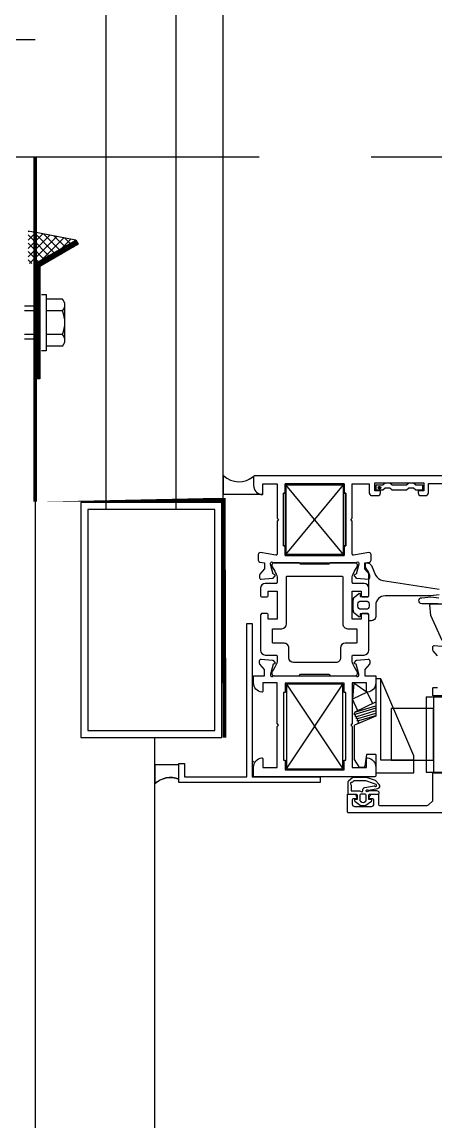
# Model space of a CAD drawing. Header units: inches. Extents: x 21 to 32698, y 13 to 3712.
# Drawn here: x 17881.43 to 17890.24, y 2561.56 to 2584.95 of the extents above; entities that cross this region are included whole.
import ezdxf

# ---------------------------------------------------------------- set-up
doc = ezdxf.new("R2010")
doc.units = ezdxf.units.IN
doc.header["$MEASUREMENT"] = 0
doc.set_wipeout_variables(frame=1)
for name, pattern in [('DOT', [6.349999999999998, 0, -6.349999999999998]), ('HIDDEN', [9.524999999999995, 6.349999999999998, -3.174999999999998]), ('IMPORT-HIDDEN2', [47.625, 31.75, -15.875])]:
    doc.linetypes.add(name, pattern=pattern)
for name, color, linetype, lineweight in [('Z_MİM_-KM-BEAM-RAY', 8, 'DOT', 25), ('Z_MİM_-KM-GLAZ', 8, 'Continuous', 25), ('Z_MİM_-KM-RAY-1', 8, 'IMPORT-HIDDEN2', 25), ('Z_MİM_-KM-WALL', 8, 'Continuous', 25), ('Z_MİM_-KM-WALL-IZO-TERMAL', 8, 'Continuous', 25), ('Z_MİM_-KM-WALL-PLASTER', 8, 'Continuous', 25), ('Z_MİM_1', 8, 'Continuous', 25), ('Z_MİM_Aksesuar', 8, 'Continuous', 25), ('Z_MİM_aksesuar_k', 8, 'Continuous', 25), ('Z_MİM_AUDIT_D_040619093244-1', 8, 'Continuous', 25), ('Z_MİM_CELIK', 8, 'Continuous', 25), ('Z_MİM_fitiller_k', 8, 'Continuous', 25), ('Z_MİM_hatch_k', 8, 'Continuous', 25), ('Z_MİM_MYM_MEMBRAN_', 8, 'HIDDEN', 25), ('Z_MİM_PROFIL', 8, 'Continuous', 25), ('Z_MİM_yazı_numara_k', 8, 'Continuous', 25)]:
    doc.layers.add(name, color=color, linetype=linetype, lineweight=lineweight)
doc.layers.add('Z_MİM_-KM-WALL-TERMAL-PATTERN', color=8, linetype='BATTING', lineweight=25, plot=False)
doc.linetypes.add('BATTING', pattern='A,0.00254,-2.54,[134,ltypeshp.shx,S=2.54,R=0,X=-2.54,Y=0],-5.08,[134,ltypeshp.shx,S=2.54,R=180,X=2.54,Y=0],-2.54', length=10.16254)

# ---------------------------------------------------------------- blocks, each defined once
blk = doc.blocks.new('-KM_Kiriş İzi-2K')
at = {"layer": 'Z_MİM_-KM-BEAM-RAY'}
blk.add_line((1979.999542236328, 1600.001156330108), (2679.998874664307, 1600.001156330108), dxfattribs=at)
blk = doc.blocks.new('*U278')
blk.add_wipeout([(-15.00000000051476, 16.500000005396572), (115.00000000017825, 16.5000000058767), (114.9999999998854, -39.9999032302421), (-15.00000000026921, -39.99990323072231)])
at = {"layer": 'Z_MİM_Aksesuar'}
h = blk.add_hatch(dxfattribs=at)
h.set_pattern_fill('ANSI37', color=256, angle=360, style=0)
h.set_pattern_definition([(314.9999999999999, (-191.5906689658641, -29.11996216687654), (-0.0883883476483185, -0.0883883476483184), []), (225, (-191.5906689658641, -29.11996216687654), (-0.0883883476483184, 0.0883883476483185), [])])
h.paths.add_polyline_path([(-14.13397459659063, -1.769800915333673), (-15.00000000038381, -2.269800915333673), (-15.15175034635467, -2.269800915333673), (-15.15175034635467, -1.578009015434855)])
at = {"layer": 'Z_MİM_PROFIL'}
h = blk.add_hatch(dxfattribs=at)
h.set_pattern_fill('ANSI37', color=256, scale=0.2, angle=180, style=0)
h.set_pattern_definition([(134.9999999999999, (-2541.230920537878, -9711.436882318068), (0.0176776695296637, 0.0176776695296637), []), (44.99999999999996, (-2541.230920537878, -9711.436882318068), (0.0176776695296637, -0.0176776695296637), [])])
h.paths.add_polyline_path([(-15.00000000038381, -2.269800915333673), (-14.13397459659063, -1.769800915333673), (-14.08397459658954, -1.856403455718448), (-14.90000000038344, -2.327535942264131), (-14.90000000038344, -4.719170045011179), (-15.00000000038381, -4.719170045011179)])
at = {"layer": 'Z_MİM_yazı_numara_k'}
h = blk.add_hatch(dxfattribs=at)
h.set_pattern_fill('LINE', color=256, scale=0.0375, angle=225, style=0)
h.set_pattern_definition([(225, (62.22890479439048, -3.975557205403667), (0.0033145630368119, -0.0033145630368119), [])])
edge = h.paths.add_edge_path()
edge.add_arc((-7.679747791080443, -7.033790389143161), 0.0271368228285661, 0, 360)
for p, q in [((-8.224950103374795, -11.18852267137002), (-8.25569726580943, -11.53447008356191)), ((-8.224950103374795, -11.18852267137002), (-7.938949145778677, -11.38557203637605)), ((-7.757689964917517, -11.10366355140898), (-7.757689964917517, -11.89439160551113)), ((-7.647689964907839, -11.10366355140898), (-7.757689964917517, -11.10366355140898)), ((-6.947689964907111, -12.7386635514183), (-7.647689964907839, -11.10366355140898)), ((-7.647689964907839, -12.83366355139036), (-7.647689964907839, -11.10366355140898)), ((-7.938949145778677, -11.38557203637605), (-8.25569726580943, -11.53447008356191)), ((-7.824084937950829, -11.62992058612575), (-7.938949145778677, -11.38557203637605)), ((-8.140833058005226, -11.77881863328797), (-8.25569726580943, -11.53447008356191)), ((-7.760735313950134, -11.60014097669294), (-8.20418268200592, -11.80859824272078)), ((-8.20418268200592, -11.80859824272078), (-7.757689964917517, -11.67465642089585)), ((-7.757689964917517, -11.60661929258707), (-7.760735313950134, -11.60014097669294)), ((-8.20418268200592, -11.80859824272078), (-8.227537635673796, -11.84958196342698)), ((-8.227537635673796, -11.84958196342698), (-8.182911532401704, -11.85384797418622)), ((-7.757689964917517, -11.89439160551113), (-8.212689964897438, -12.08919282876626)), ((-8.182911532401704, -11.85384797418622), (-8.206266486091408, -11.89483169486878)), ((-8.206266486091408, -11.89483169486878), (-8.161640382819314, -11.89909770560618)), ((-8.161640382819314, -11.89909770560618), (-8.18499533648719, -11.94008142628876)), ((-7.757689964917517, -11.72628721168506), (-8.182911532401704, -11.85384797418622)), ((-8.161640382819314, -11.89909770560618), (-7.757689964917517, -11.77791800247244)), ((-8.140369233215097, -11.94434743702617), (-7.758676277153425, -11.829844673696)), ((-8.119098083634526, -11.98959716849161), (-7.758634934371002, -11.88146306220072)), ((-8.212689964897438, -12.81491092696954), (-8.212689964897438, -12.08919282876626)), ((-8.18499533648719, -11.94008142628876), (-8.140369233215097, -11.94434743702617)), ((-8.140369233215097, -11.94434743702617), (-8.163724186882973, -11.98533115773237)), ((-8.163724186882973, -11.98533115773237), (-8.119098083634526, -11.98959716849161)), ((-8.119098083634526, -11.98959716849161), (-8.142453037300584, -12.03058088917417)), ((-8.142453037300584, -12.03058088917417), (-8.097826934030309, -12.03484689991158)), ((-8.097826934030309, -12.03484689991158), (-8.106105188495349, -12.0435602027653)), ((-8.0574900041629, -12.02274636239484), (-8.097826934030309, -12.03484689991158)), ((-8.109771178762458, -12.97302951204686), (-8.212689964897438, -12.81491092696954)), ((-7.957689964916426, -12.71366355141866), (-7.989287088024866, -12.96254030365593)), ((-7.757689964917517, -12.71366355141866), (-7.957689964916426, -12.71366355141866)), ((-7.757689964917517, -12.71366355141866), (-7.757689964917517, -13.10366355140898)), ((-6.947689964907111, -12.83366355139036), (-7.647689964907839, -12.83366355139036)), ((-6.947689964907111, -13.10366355140898), (-6.947689964907111, -12.7386635514183)), ((-8.014088009396797, -12.98439160552583), (-8.088818672793423, -12.98439160552583)), ((-6.947689964907111, -13.10366355140898), (-6.947689964907111, -12.99366355139931)), ((-7.757689964917517, -13.10366355140898), (-6.947689964907111, -13.10366355140898))]:
    blk.add_line(p, q)
for points in [[(-15.00000000033651, 1.1896351e-09), (-15.00000000033651, -34.99990322725351)], [(-10.16435756858482, -7.1792987310764), (-10.99720169189822, -7.1792987310764)], [(-11.9462047302095, -12.92948449130379), (-12.45516619398768, -12.92948449130379)], [(-11.9462047302095, -13.2353553364719), (-11.9462047302095, -12.92948449130379)]]:
    blk.add_lwpolyline(points)
for points in [[(-10.35183303772282, -6.790249475741786, 0.19891236459489), (-10.35769090194299, -6.804391611178273), (-10.35769090194299, -6.985506173010421, 0.3428042213338741), (-10.20713222511585, -7.1792987310764), (-10.99720169189822, -7.1792987310764), (-10.99720169189822, -6.777492341187083, 0.3843507996331954)], [(-8.18768996489598, -11.03439161123059, 0.4142135623732619), (-8.147689964895108, -10.99439161121516), (-8.147689964895108, -10.96563516775858, 0.1316524975871452), (-8.151709202775235, -10.95063516776825), (-8.207275446055062, -10.85439161122484), (-8.241613013347887, -10.79491720006079, -0.1316524975870652), (-8.257689964892052, -10.73491720005221), (-8.257689964892052, -10.61439161123415, -0.4142135623730118), (-8.237689964897072, -10.59439161121553), (-8.007689964892052, -10.59439161121553, 0.4142135623731618), (-7.907689964891687, -10.49439161121516), (-7.907689964891687, -9.749943962713571, 0.2360679774994211), (-7.927689964886667, -9.714391611234516), (-8.047689964894744, -9.714391611234516, 0.4142135623733449), (-8.067689964889723, -9.734391611229498), (-8.067689964889723, -9.83439161122986), (-8.257689964892052, -9.83439161122986), (-8.257689964892052, -9.534391611230587), (-8.257689964892052, -9.234391611229498), (-8.067689964889723, -9.234391611229498), (-8.067689964889723, -9.33439161122986, 0.4142135623735113), (-8.047689964894744, -9.35439161122484), (-7.927689964886667, -9.35439161122484, 0.4142135623730951), (-7.907689964891687, -9.33439161122986), (-7.907689964891687, -9.174391611220912, 0.4142135623731449), (-8.007689964892052, -9.074391611220546), (-8.237689964897072, -9.074391611220546, -0.414213562373095), (-8.257689964892052, -9.054391611225569), (-8.257689964892052, -8.933866022385686, -0.1316524975878021), (-8.241613013347887, -8.87386602239893), (-8.207275446055062, -8.81439161123488), (-8.151709202775235, -8.718148054691467, 0.1316524975877924), (-8.147689964895108, -8.703148054701145), (-8.147689964895108, -8.674391611220912, 0.4142135623733866), (-8.18768996489598, -8.634391611229132), (-8.727689964887759, -8.634391611229132), (-8.757689964892052, -8.664391611235247), (-9.357689964892415, -8.664391611235247), (-9.387689964896708, -8.634391611229132), (-9.927689964886667, -8.634391611229132, 0.4142135623731049), (-9.96768996488936, -8.674391611220912), (-9.96768996488936, -8.703148054701145, 0.1316524975874051), (-9.96367072700923, -8.718148054691467), (-9.908104483740315, -8.81439161123488), (-9.87376691643658, -8.87386602239893, -0.1316524975872562), (-9.857689964892415, -8.933866022385686), (-9.857689964892415, -9.054391611225569, -0.4142135623728453), (-9.877689964887397, -9.074391611220546), (-10.10768996489241, -9.074391611220546, 0.4142135623731784), (-10.20768996489278, -9.174391611220912), (-10.20768996489278, -9.33439161122986, 0.4142135623730951), (-10.18768996489598, -9.35439161122484), (-10.06768996488972, -9.35439161122484, 0.4142135623731783), (-10.04768996489474, -9.33439161122986), (-10.04768996489474, -9.234391611229498), (-9.857689964892415, -9.234391611229498), (-9.857689964892415, -9.534391611230587), (-9.857689964892415, -9.83439161122986), (-10.04768996489474, -9.83439161122986), (-10.04768996489474, -9.734391611229498, 0.4142135623733447), (-10.06768996488972, -9.714391611234516), (-10.18768996489598, -9.714391611234516, 0.2360679774991102), (-10.20768996489278, -9.749943962713571), (-10.20768996489278, -10.49439161121516, 0.4142135623730951), (-10.10768996489241, -10.59439161121553), (-9.877689964887397, -10.59439161121553, -0.4142135623730951), (-9.857689964892415, -10.61439161123415), (-9.857689964892415, -10.73491720005221, -0.1316524975876276), (-9.87376691643658, -10.79491720006079), (-9.908104483740315, -10.85439161122484), (-9.96367072700923, -10.95063516776825, 0.1316524975877682), (-9.96768996488936, -10.96563516775858), (-9.96768996488936, -10.99439161121516, 0.4142135623731831), (-9.927689964886667, -11.03439161123059), (-9.387689964896708, -11.03439161123059), (-9.357689964892415, -11.00439161122447), (-8.757689964892052, -11.00439161122447), (-8.727689964887759, -11.03439161123059)], [(-8.407689964891688, -10.34439161121553, 0.4142135623731618), (-8.507689964892052, -10.44439161121589), (-8.507689964892052, -10.65439161122593, -0.4142135623730951), (-8.607689964892415, -10.75439161122448), (-9.507689964892052, -10.75439161122448, -0.4142135623730951), (-9.607689964892415, -10.65439161122593), (-9.607689964892415, -10.44439161121589, 0.4142135623731618), (-9.70768996489278, -10.34439161121553), (-9.93768996489598, -10.34439161121553, -0.4142135623734279), (-9.95768996489278, -10.32439161122055), (-9.95768996489278, -10.05439161122557, -0.4142135623732616), (-9.93768996489598, -10.03439161123059), (-9.757689964892052, -10.03439161123059, 0.4142135623731284), (-9.657689964891688, -9.934391611230224), (-9.657689964891688, -8.934391611230224, -0.4142135623731784), (-9.637689964896708, -8.914391611235247), (-8.477689964887759, -8.914391611235247, -0.4142135623734279), (-8.457689964892781, -8.934391611230224), (-8.457689964892781, -9.934391611230224, 0.4142135623731284), (-8.357689964892415, -10.03439161123059), (-8.177689964886667, -10.03439161123059, -0.4142135623734279), (-8.157689964891688, -10.05439161122557), (-8.157689964891688, -10.32439161122055, -0.4142135623734279), (-8.177689964886667, -10.34439161121553)]]:
    blk.add_lwpolyline(points, format="xyb", close=True)
for points in [[(-8.427688090763695, -7.154391611178637), (-8.397688090759402, -7.154391611178637), (-8.397688090759402, -8.274391611197629), (-8.427688090763695, -8.274391611197629), (-8.427688090763695, -8.474391611196538), (-9.057689964869496, -8.474391611196538), (-9.687691838997123, -8.474391611196538), (-9.687691838997123, -8.274391611197629), (-9.717691839001416, -8.274391611197629), (-9.717691839001416, -7.154391611178637), (-9.687691838997123, -7.154391611178637), (-9.687691838997123, -6.95439161117791), (-9.057689964869496, -6.95439161117791), (-8.427688090763695, -6.95439161117791)], [(-7.407689964891687, -6.979391611179366), (-7.457689964892778, -6.939391611187588), (-7.557689964891324, -6.939391611187588), (-7.607689964892414, -6.979391611179366), (-7.757689964892051, -6.979391611179366), (-7.757689964892051, -7.07939161117791), (-7.607689964892414, -7.07939161117791), (-7.557689964891324, -7.039391611187951), (-7.457689964892778, -7.039391611187951), (-7.407689964891687, -7.07939161117791), (-7.107689964892414, -7.07939161117791), (-7.057689964891324, -7.039391611187951), (-6.957689964892778, -7.039391611187951), (-6.907689964891687, -7.07939161117791), (-6.757689964892051, -7.07939161117791), (-6.757689964892051, -6.979391611179366), (-6.907689964891687, -6.979391611179366), (-6.957689964892778, -6.939391611187588), (-7.057689964891324, -6.939391611187588), (-7.107689964892414, -6.979391611179366)]]:
    blk.add_lwpolyline(points, close=True)
blk.add_lwpolyline([(-11.9462047302095, -12.92948449130379), (-12.45516619398768, -12.92948449130379), (-12.45516619398768, -13.33129088119311, -0.2915344298112559), (-11.9462047302095, -13.23535533640277, -0.2915344298112559)], format="xyb")
for centre, radius, start, end in [((-10.667445322817, -6.42610449846505), 0.4818845079159533, 226.3609686801464, 310.9161776993415), ((-8.088818672793423, -12.95939160552437), 0.025, 213.0599501229422, 270), ((-8.014088009396797, -12.95939160552437), 0.025, 270, 352.7644994468634), ((-12.12540982499922, -13.68267872368231), 0.4818845076887063, 68.16815011667117, 133.6390313244616)]:
    blk.add_arc(centre, radius, start, end)
at = {"layer": 'Z_MİM_-KM-RAY-1', "ltscale": 0.15}
blk.add_lwpolyline([(-15.00000000038381, 5.660711e-09), (115.0000000000127, 5.6606968e-09)], dxfattribs=at)
at = {"layer": 'Z_MİM_-KM-WALL'}
blk.add_line((-15.00000000015097, 1.1896351e-09), (-15.00000000033651, -34.99990322725351), dxfattribs=at)
at = {"layer": 'Z_MİM_-KM-WALL-IZO-TERMAL', "ltscale": 1.5}
blk.add_lwpolyline([(-11.99999994526115, -7.499999986732958), (-11.99999994526113, 13.0000000010412), (-15.00000000051476, 13.00000000115343)], dxfattribs=at)
at = {"layer": 'Z_MİM_-KM-WALL-PLASTER', "ltscale": 1.5}
for points in [[(-10.99999994498285, -7.499999986731822), (-10.99999994498283, 15.00000000097685), (-15.00000000051476, 15.00000000113393)], [(-15.00000000005821, -37.49990322911616), (-12.45796444738516, -37.49990322911616), (-12.45796444737243, -12.35000709539416)]]:
    blk.add_lwpolyline(points, dxfattribs=at)
at = {"layer": 'Z_MİM_-KM-WALL-TERMAL-PATTERN', "ltscale": 0.13}
blk.add_line((-13.49999994525569, 9.499999995871821), (-13.49999994525569, -7.499999974067562), dxfattribs=at)
at = {"layer": 'Z_MİM_1'}
blk.add_line((-10.35183210041577, -12.87302682413427), (-10.38462866092231, -12.85110007370529), dxfattribs=at)
at = {"layer": 'Z_MİM_Aksesuar'}
blk.add_line((-14.13397459659063, -1.769800915333673), (-15.15175034635467, -1.578009015434855), dxfattribs=at)
at = {"layer": 'Z_MİM_aksesuar_k'}
for p, q in [((-8.447688090758675, -8.454391611177911), (-9.667691839002147, -6.974391611196536)), ((-9.667691839002147, -8.454391611177911), (-8.447688090758675, -6.974391611196536)), ((-9.667691839002147, -8.454391611177911), (-8.447688090758675, -6.974391611196536)), ((-8.447688090758675, -8.454391611177911), (-9.667691839002147, -6.974391611196536)), ((-9.65769183901648, -11.21439161118722), (-8.457688090767986, -13.01439161118831)), ((-9.65769183901648, -13.01439161118831), (-8.457688090767986, -11.21439161118722))]:
    blk.add_line(p, q, dxfattribs=at)
for points in [[(-9.667691839002147, -8.454391611177911), (-8.447688090758675, -8.454391611177911), (-8.447688090758675, -6.974391611196536), (-9.667691839002147, -6.974391611196536)], [(-8.447688090758675, -8.454391611177911), (-9.667691839002147, -8.454391611177911), (-9.667691839002147, -6.974391611196536), (-8.447688090758675, -6.974391611196536)], [(-9.65769183901648, -11.21439161118722), (-9.65769183901648, -13.01439161118831), (-8.457688090767986, -13.01439161118831), (-8.457688090767986, -11.21439161118722)]]:
    blk.add_lwpolyline(points, close=True, dxfattribs=at)
at = {"layer": 'Z_MİM_AUDIT_D_040619093244-1'}
for p, q in [((-14.41878276931857, -3.025045956039305), (-14.76878276931711, -3.025045956039305)), ((-14.41878276931857, -3.275045956039305), (-14.76878276931711, -3.275045956039305)), ((-14.36878276931748, -3.900045956039305), (-14.36878276931748, -3.150045956039305)), ((-14.41878276931857, -3.775045956039305), (-14.76878276931711, -3.775045956039305)), ((-14.41878276931857, -4.025045956039305), (-14.76878276931711, -4.025045956039305))]:
    blk.add_line(p, q, dxfattribs=at)
blk.add_lwpolyline([(-15.00000000038381, -2.269800915333673), (-14.13397459659063, -1.769800915333673), (-14.08397459658954, -1.856403455718448), (-14.90000000038344, -2.327535942264131), (-14.90000000038344, -4.719170045011179), (-15.00000000038381, -4.719170045011179)], close=True, dxfattribs=at)
for points in [[(-14.86878276931747, -2.925045956040759), (-14.76878276931711, -2.925045956040759), (-14.76878276931711, -4.125045956039667), (-14.86878276931747, -4.125045956039667)], [(-15.0812799387495, -3.175045956040759), (-15.23127993874914, -3.175045956040759)], [(-15.0812799387495, -3.275045956039305), (-15.23127993874914, -3.275045956039305)], [(-15.04378276931857, -3.175045956040759), (-15.1937827693182, -3.175045956040759)], [(-15.04378276931857, -3.275045956039305), (-15.1937827693182, -3.275045956039305)], [(-15.01478798309108, -3.175045956040759), (-15.16478798309072, -3.175045956040759)], [(-15.01478798309108, -3.275045956039305), (-15.16478798309072, -3.275045956039305)], [(-15.0812799387495, -3.775045956039305), (-15.23127993874914, -3.775045956039305)], [(-15.0812799387495, -3.875045956039667), (-15.23127993874914, -3.875045956039667)], [(-15.04378276931857, -3.775045956039305), (-15.1937827693182, -3.775045956039305)], [(-15.04378276931857, -3.875045956039667), (-15.1937827693182, -3.875045956039667)], [(-15.01478798309108, -3.775045956039305), (-15.16478798309072, -3.775045956039305)], [(-15.01478798309108, -3.875045956039667), (-15.16478798309072, -3.875045956039667)]]:
    blk.add_lwpolyline(points, dxfattribs=at)
for centre, radius, start, end in [((-14.55003276931711, -3.150045956039305), 0.1812499999999943, 316.3971810407689, 43.60281895923104), ((-15.01878276931711, -3.525045956039305), 0.65, 337.3801350318525, 22.61986496814739), ((-14.55003276931711, -3.900045956039305), 0.1812499999999943, 316.3971810407689, 43.60281895923104)]:
    blk.add_arc(centre, radius, start, end, dxfattribs=at)
at = {"layer": 'Z_MİM_CELIK', "linetype": 'Continuous'}
blk.add_lwpolyline([(-14.03225071257839, -7.35000709539416), (-14.03225071257839, -12.35000709539416), (-11.03225071257839, -12.35000709539416), (-11.03225071257839, -7.35000709539416), (-14.03225071257839, -7.35000709539416)], dxfattribs=at)
blk.add_lwpolyline([(-13.88225071257875, -7.500007095395615), (-13.88225071257875, -12.20000709539452), (-11.18225071257802, -12.20000709539452), (-11.18225071257802, -7.500007095395615)], close=True, dxfattribs=at)
at = {"layer": 'Z_MİM_fitiller_k'}
for p, q in [((-6.687689964872332, -11.48439160554765), (-6.527689964887031, -11.48439160554765)), ((-6.687689964872332, -11.48439160554765), (-6.687689964872332, -13.08439160554802)), ((-6.527689964887031, -11.48439160554765), (-6.527689964887031, -13.08439160554802)), ((-6.527689964887031, -11.48439160554765), (-6.307689964867678, -11.48439160554765)), ((-6.687689964872332, -13.08439160552437), (-6.527689964863383, -13.08439160552437)), ((-6.687689964872332, -13.08439160554802), (-6.527689964887031, -13.08439160554802)), ((-6.687689964872332, -13.08439160554802), (-6.527689964887031, -13.08439160554802)), ((-6.527689964863383, -13.08439160552437), (-6.307689964867678, -13.08439160552437)), ((-6.527689964887031, -13.08439160554802), (-6.307689964867678, -13.08439160554802)), ((-6.527689964887031, -13.08439160554802), (-6.307689964867678, -13.08439160554802)), ((-7.757689964917517, -13.10366355140898), (-6.977689964911404, -13.10366355140898))]:
    blk.add_line(p, q, dxfattribs=at)
for points in [[(-6.407796349916679, -9.315632458587046), (-6.589461623461829, -9.334489531580386, -0.0261859215692513), (-6.610367316128757, -9.335585152495682), (-7.557689964891324, -9.335585152495682, 0.4142135623730862), (-7.757689964892051, -9.53558515249459), (-7.757689964892051, -9.76539358477747, -0.4142135623732617), (-7.857689964892414, -9.865393584777834), (-7.887689964896707, -9.865393584777834, -0.4142135623746352), (-7.907689964891687, -9.845393584782855), (-7.907689964891687, -9.735393584796824, 0.4142135623670599), (-7.927689964886667, -9.715393584778196), (-8.087689964897438, -9.715393584778196), (-8.087689964897438, -9.766449057960912, -0.6128139289245375), (-8.11944628821584, -9.782628948611077), (-8.202636222569707, -9.711575283527036, -0.2194018719653053), (-8.237689964897072, -9.635535927813166), (-8.237689964897072, -9.433247294553423, -0.2194018750870244), (-8.202636221660214, -9.357207938095584), (-8.119446302373033, -9.286154287561644, -0.6128139207257216), (-8.087689979402057, -9.30233417851558), (-8.087689979402057, -9.353389554793454), (-7.927689964886667, -9.353389554793454, 0.4142135623731368), (-7.907689964891687, -9.333389554774827), (-7.907689964891687, -8.857789021541961, 0.1754523787611913), (-7.930867836930701, -8.793770581574776), (-7.973053453424652, -8.743147841791126, -0.1754523787614075), (-7.977689027813539, -8.730344153798782), (-7.977689027813539, -8.655585152489934, -0.4142135623730951), (-7.957689027818559, -8.635585152494954), (-7.942859313012378, -8.635585152494954, -0.2933329153560253), (-7.851941080767574, -8.693945327235255), (-7.760859867095858, -8.892816069021123, 0.2523722057577118), (-7.609400542572983, -9.007216031428452), (-6.406840694304263, -9.192011662384159, -0.9384669523134814)], [(-6.431600484907902, -9.50439161096982), (-6.779398497152214, -9.50439161096982, -0.9999999999999998), (-6.779398497152214, -9.376643943271104), (-6.589461623461829, -9.356680773429602), (-6.414322642171098, -9.375088622115056, 1.054490106067112)]]:
    blk.add_lwpolyline(points, format="xyb", dxfattribs=at)
for points in [[(-8.139689978379465, -9.512389637155122), (-8.139689978379465, -9.512389471099581, -0.4142128141114177), (-8.074689978366221, -9.447389637163711), (-7.962689963918818, -9.447389637163711, -0.4142137214664749), (-7.897689963927405, -9.512389672452613), (-7.897690076897561, -9.556393834038305, -0.4142128104179171), (-7.962690076888974, -9.621393667159268), (-8.07469009133456, -9.621393667159268, -0.4142137214709829), (-8.139690091349621, -9.556393631870362)], [(-8.153980152383156, -13.5743916111969), (-8.153980152383156, -13.66465861065988), (-8.193994241002656, -13.66465861065988, 0.715975694295998), (-8.2061952162112, -13.70050588818047), (-8.089645207048306, -13.79023888874506, 0.1655176740834616), (-8.077444231887055, -13.79439161116896), (-7.980516074998377, -13.79439161116896, 0.1655176740834594), (-7.968315099858955, -13.79023888874506), (-7.851765090674233, -13.70050588818047, 0.7159756942959975), (-7.863966065882777, -13.66465861065988), (-7.903980152383155, -13.66465861065988), (-7.903980152383155, -13.5743916111969, -0.414213562373761), (-7.883980152388176, -13.55439161117827), (-7.703980152382427, -13.55439161117827, 0.4142135623730951), (-7.683980152387447, -13.53439161118329, 0.4142135623726955), (-7.733980152388538, -13.48439161118402), (-7.895266481773432, -13.48439161118402, 0.1962615682792799), (-7.930259192389712, -13.49867732547862, -1.871961859898709), (-7.936396579727442, -13.46600071221836, 0.1480780811280966), (-7.907591109704299, -13.46917795079933, 0.0006343350210416), (-7.907466417695103, -13.46915456014356), (-7.71150579054847, -13.43213737471704, 0.5944865116576282), (-7.684590659877357, -13.34851213595537), (-7.764282547919719, -13.26488832868379), (-7.956080076894067, -13.19884714330327), (-8.24843601624525, -13.20133083352992), (-8.33661080881029, -13.2772773664892, 0.2183144970098696), (-8.353980152383883, -13.31516193144306), (-8.353980152383883, -13.53439161118329, 0.4142135623729287), (-8.333980152387085, -13.55439161117827), (-8.173980152378135, -13.55439161117827, -0.4142135623727621)], [(-7.751413987931298, -13.35243384577005), (-7.803194049447482, -13.32552347192357), (-7.967504845610164, -13.26894672764136), (-8.20386722043986, -13.27095472831023, 0.1774617136563931), (-8.236073120548099, -13.28306835912916), (-8.252510869251635, -13.29722648742425, -0.1750456677981247), (-8.28424816159895, -13.30933394082602, 0.6298062520605755), (-8.29549842121014, -13.33394036954085, -0.0005234067189328), (-8.295518513237766, -13.3339162335469, -0.1750448558318803), (-8.283980152387812, -13.36586466566403), (-8.283980152387812, -13.48439161118402), (-8.10324607147413, -13.48439161118402, -0.1962615682788122), (-8.068253360856032, -13.49867732547862, 0.664494697737288), (-8.03425627663273, -13.48439161118402), (-8.03425627663273, -13.46330654318261, -0.3605289811329165), (-7.993537196427496, -13.41417544786599), (-7.794675947403447, -13.3766103316775, -0.267949192432615), (-7.775800252780753, -13.38322154581327, 1.211390954128811)], [(-8.055913567874086, -13.72546448111278, 0.2923544271904933), (-8.002046740059086, -13.7254644813929), (-7.973206786886294, -13.70702550606619, 0.2558587844405164), (-7.963980152391741, -13.69017514711957), (-7.963980152391741, -13.5743916111969, 0.4142135623735947), (-7.983980152388538, -13.55439161117827), (-8.073980152377771, -13.55439161117827, 0.4142135623729287), (-8.09398015237457, -13.5743916111969), (-8.09398015237457, -13.69017514809637, 0.2558587826855968), (-8.084753517996432, -13.70702550695021)]]:
    blk.add_lwpolyline(points, format="xyb", close=True, dxfattribs=at)
blk.add_lwpolyline([(-7.427689964886667, -11.73439160554766), (-7.427689964886667, -12.83439160554802), (-6.527689964887031, -12.83439160554802), (-6.527689964887031, -11.73439160554766)], close=True, dxfattribs=at)
at = {"layer": 'Z_MİM_hatch_k'}
for points in [[(-6.343753455979821, -10.28556593223219), (-6.589990242038766, -9.757509440507405), (-6.606193871684807, -9.525786740656242, -0.4348123749606509), (-6.586242590685286, -9.504391611179004), (-6.167689964877354, -9.504391611179004, 0.4142135623731366)], [(-3.427689964886666, -13.95439161117791), (-8.337689964873787, -13.95439161117791, -0.4142135623730534), (-8.357689964868769, -13.93439161118293), (-8.357689964868769, -13.55439161117827), (-8.220934786186262, -13.55439161117827, -0.3129018860482676), (-8.174101176722615, -13.58688124213039), (-8.158956521101572, -13.62738746355534, -0.5233430778442015), (-8.177689964886667, -13.65439161117864), (-8.237689964873425, -13.65439161117864, 0.4142135623730534), (-8.257689964868405, -13.67439161119726), (-8.257689964868405, -13.76439161118831, 0.4142135623730951), (-8.207689964869132, -13.81439161118759), (-7.847689964883102, -13.81439161118759, 0.4142135623731284), (-7.797689964882009, -13.76439161118831), (-7.797689964882009, -13.67439161119726, 0.4142135623730534), (-7.817689964878808, -13.65439161117864), (-7.877689964887395, -13.65439161117864, -0.5233430778442651), (-7.89642340867249, -13.62738746355534), (-7.881278753051446, -13.58688124213039, -0.3129018860482702), (-7.834445143587799, -13.55439161117827), (-7.697689964883466, -13.55439161117827), (-7.697689964883466, -13.77439161119763, 0.4142135623729704), (-7.677689964886667, -13.79439161116896), (-6.663764059128879, -13.79439161116896, 0.2005918409503813), (-6.635297659322532, -13.78249257350943), (-6.547689964882009, -13.69374558939306), (-6.547689964882009, -13.12439161119799, -0.4142135623733866), (-6.527689964887031, -13.10439161117936), (-6.307689964869495, -13.10439161117936)], [(-6.307689964869495, -11.46439161118722), (-6.527689964887031, -11.46439161118722, -0.4142135623743854), (-6.547689964882009, -11.4443916111686), (-6.547689964882009, -11.30439161117827, -0.4142135623731785), (-6.527689964887031, -11.28439161118329), (-6.447689964883466, -11.28439161118329)], [(-6.447689964883466, -10.61437611339896), (-6.540736603275945, -10.50272014732216, -0.1754523787637969), (-6.547689964882009, -10.48351461533274), (-6.547689964882009, -10.42439161119726, -0.4400105308908726), (-6.515075292605614, -10.3945057702458), (-6.274879743536075, -10.41552015780142, -0.1763269807102946)]]:
    blk.add_lwpolyline(points, format="xyb", dxfattribs=at)
at = {"layer": 'Z_MİM_MYM_MEMBRAN_', "ltscale": 20, "const_width": 0.08}
blk.add_lwpolyline([(-10.9733660396414, -12.35000709099402), (-10.99241750810688, -7.29739675177005), (-11.39241750810652, -7.29739675177005), (-15.00000000030195, -7.297396751746402), (-15.00000000038381, 5.660711e-09), (-15.00000000038381, 1.1896351e-09)], dxfattribs=at)
at = {"layer": 'Z_MİM_PROFIL'}
blk.add_lwpolyline([(-5.577689964888121, -6.784391611206943), (-10.33769090194619, -6.784391611206943, 0.414213562373428), (-10.35769090194299, -6.804391611178273), (-10.35769090194299, -6.985506172988592, 0.3819660112501128), (-10.17991312416779, -7.184267771008292, 0.4472135954988337), (-10.15769090194226, -7.164391611187951), (-10.15769090194226, -6.95439161117791), (-9.85769183899174, -6.95439161117791), (-9.85769183899174, -7.684393485329549), (-9.827693713134067, -7.714391611187223), (-9.85769183899174, -7.744389737068543), (-9.85769183899174, -8.449636697114315, -0.4610063144276471), (-9.880820528305774, -8.469390463918884), (-10.2114335233382, -8.417026509714546, 0.4610063144275494), (-10.25769090194262, -8.456534043347332), (-10.25769090194262, -8.578029858457725, 0.3689194771094393), (-10.22394828054166, -8.617537392068684), (-10.12768996488739, -8.63278321153301), (-10.12768996488739, -8.764391611211963), (-10.22073660325623, -8.87604757728694, 0.1754523787632309), (-10.22768996486411, -8.895253109278189), (-10.22768996486411, -8.95437611341184, 0.4400105308899191), (-10.19507529258771, -8.984261954363305), (-9.954879743516356, -8.96324756680768, 0.1763269807107753), (-9.94248072274968, -8.957465808463882), (-9.903439781703126, -8.918424867417327, 0.5731460966425834), (-9.912417714836918, -8.885099038036048), (-9.940573050225794, -8.877554838660203), (-9.997689964882738, -8.664391611211599), (-9.997689964882738, -8.644391611216621, -0.8430389971075083), (-9.939405693630759, -8.634391611207306), (-9.057689964869496, -8.634391611207306), (-8.17597423613006, -8.634391611207306, -0.8430389971075083), (-8.117689964878082, -8.644391611216621), (-8.117689964878082, -8.664391611211599), (-8.174806879535026, -8.877554838660203), (-8.2029622149239, -8.885099038036048, 0.5731460966425836), (-8.211940148057693, -8.918424867417327), (-8.172899206987495, -8.957465808463882, 0.1763269807107752), (-8.160500186220816, -8.96324756680768), (-7.920304637151275, -8.984261954363305, 0.4400105308899191), (-7.887689964873061, -8.95437611341184), (-7.887689964873061, -8.895253109278189, 0.1754523787632307), (-7.894643326480945, -8.87604757728694), (-7.987689964873425, -8.764391611211963), (-7.987689964873425, -8.63278321153301), (-7.891431649219157, -8.617537392068684, 0.3689194771094508), (-7.857689027818195, -8.578029858457725), (-7.857689027818195, -8.456534043347332, 0.4610063144275494), (-7.903946406422618, -8.417026509714546), (-8.234559401455044, -8.469390463918884, -0.4610063144274064), (-8.257688090745432, -8.449636697114315), (-8.257688090745432, -7.744389737068543), (-8.287686216626753, -7.714391611187223), (-8.257688090745432, -7.684393485329549), (-8.257688090745432, -6.95439161117791), (-7.897689964882373, -6.95439161117791), (-7.897689964882373, -7.144391611192972, 0.4142135623730951), (-7.837689964873787, -7.20439161117791), (-7.717689964878445, -7.20439161117791, 0.4142135623730951), (-7.65768996486804, -7.144391611192972), (-7.65768996486804, -7.104391611179366), (-7.777689964887031, -7.104391611179366), (-7.777689964887031, -6.934391611206576), (-6.737689964873425, -6.934391611206576), (-6.737689964873425, -7.104391611179366), (-6.857689964868767, -7.104391611179366), (-6.857689964868767, -7.144391611192972, 0.4142135623735391), (-6.797689964882009, -7.20439161117791), (-6.697689964883466, -7.20439161117791, 0.4142135623726511), (-6.637689964873061, -7.144391611192972), (-6.637689964873061, -6.944391611192243), (-6.237689964873425, -6.944391611192243, -0.4142135623730951)], format="xyb", dxfattribs=at)
for points in [[(-9.687691839020774, -8.474391611220183), (-9.057689964891324, -8.474391611220183), (-8.427688090763695, -8.474391611220183), (-8.427688090763695, -8.274391611221276), (-8.397688090759402, -8.274391611221276), (-8.397688090759402, -7.154391611202285), (-8.427688090763695, -7.154391611202285), (-8.427688090763695, -6.954391611201558), (-9.057689964891324, -6.954391611201558), (-9.687691839020774, -6.954391611201558), (-9.687691839020774, -7.154391611202285), (-9.717691839025065, -7.154391611202285), (-9.717691839025065, -8.274391611221276), (-9.687691839020774, -8.274391611221276)], [(-8.427688090740048, -8.474391611243831), (-9.057689964869496, -8.474391611243831), (-9.687691838997123, -8.474391611243831), (-9.687691838997123, -8.274391611243104), (-9.717691839001416, -8.274391611243104), (-9.717691839001416, -7.154391611225932), (-9.687691838997123, -7.154391611225932), (-9.687691838997123, -6.954391611225204), (-9.057689964869496, -6.954391611225204), (-8.427688090740048, -6.954391611225204), (-8.427688090740048, -7.154391611225932), (-8.397688090735755, -7.154391611225932), (-8.397688090735755, -8.274391611243104), (-8.427688090740048, -8.274391611243104)], [(-8.943667846677274, -13.18439161118293), (-8.943667846677274, -13.30439161117827), (-11.94366784667727, -13.30439161117827), (-11.94366784667727, -12.90439161117864), (-11.82366784668193, -12.90439161117864), (-11.82366784668193, -13.18439161118293), (-10.50366784667494, -13.18439161118293), (-10.50366784667494, -9.922806409185783), (-10.3836678466796, -9.922806409185783), (-10.3836678466796, -13.18439161118293)], [(-9.687691839020774, -11.39439161119297), (-9.717691839025065, -11.39439161119297), (-9.717691839025065, -12.83439161118257), (-9.687691839020774, -12.83439161118257), (-9.687691839020774, -13.03439161118329), (-9.057689964891324, -13.03439161118329), (-8.427688090763695, -13.03439161118329), (-8.427688090763695, -12.83439161118257), (-8.397688090759402, -12.83439161118257), (-8.397688090759402, -11.39439161119297), (-8.427688090763695, -11.39439161119297), (-8.427688090763695, -11.19439161119224), (-9.057689964891324, -11.19439161119224), (-9.687691839020774, -11.19439161119224)]]:
    blk.add_lwpolyline(points, close=True, dxfattribs=at)
blk.add_lwpolyline([(-10.35768996489241, -12.98327704940128, -0.3819660112502643), (-10.17991218711722, -12.78451545138158, -0.4472135954991094), (-10.15768996489168, -12.80439161120192), (-10.15768996489168, -12.98439161118402), (-9.857691839015388, -12.98439161118402), (-9.857691839015388, -12.11439161121051), (-9.827691839011091, -12.08439161118256), (-9.857691839015388, -12.05439161120192), (-9.857691839015388, -11.18439161118293), (-10.15769090194226, -11.18439161118293), (-10.15769090194226, -11.3643916112105, -0.4472135954974505), (-10.17991312416779, -11.38426777098537, -0.3819660112500162), (-10.35769090194299, -11.18550617301115), (-10.35769090194299, -11.03439161118329), (-10.12768996488739, -11.03439161118329), (-10.12768996488739, -10.90439161120228), (-10.22073660327987, -10.79273564512549, -0.175452378762651), (-10.22768996488776, -10.77353011313606), (-10.22768996488776, -10.71440710897694, -0.4400105308895811), (-10.19507529260954, -10.68452126804912), (-9.954879743540005, -10.70553565560657, -0.1763269807109569), (-9.942480722773324, -10.71131741395037), (-9.903439781726775, -10.75035835499692, -0.5731460966485667), (-9.912417714836918, -10.78368418437638), (-9.940573050225794, -10.79122838375404), (-9.997689964882738, -11.00439161120265), (-9.997689964882738, -11.02439161119763, 0.8430389969828516), (-9.93940569365441, -11.03439161120694), (-9.057689964891324, -11.03439161120694), (-8.17597423613006, -11.03439161120694, 0.8430389969828516), (-8.117689964878082, -11.02439161119763), (-8.117689964878082, -11.00439161120265), (-8.174806879535026, -10.79122838375404), (-8.2029622149239, -10.78368418437638, -0.5731460966483019), (-8.211940148057693, -10.75035835499692), (-8.172899207011143, -10.71131741395037, -0.1763269807109572), (-8.160500186244462, -10.70553565560657), (-7.920304637173103, -10.68452126804912, -0.4400105308898066), (-7.887689964896707, -10.71440710897694), (-7.887689964896707, -10.77353011313606, -0.1754523787626507), (-7.894643326504592, -10.79273564512549), (-7.987689964897072, -10.90439161120228), (-7.987689964897072, -11.03439161118329), (-7.757689027817832, -11.03439161118329), (-7.757689027817832, -11.18550617301115, -0.3819660112499838), (-7.935466805593022, -11.38426777098537, -0.4472135954974504), (-7.957689027818559, -11.3643916112105), (-7.957689027818559, -11.18439161118293), (-8.257688090745432, -11.18439161118293), (-8.25768809076908, -12.05439161120192), (-8.287688090773372, -12.08439161118256), (-8.25768809076908, -12.11439161121051), (-8.25768809076908, -12.98439161118402), (-7.957689964892778, -12.98439161118402), (-7.957689964892778, -12.80439161120192, -0.4472135954991094), (-7.935467742667242, -12.78451545138158, -0.3819660112502643), (-7.757689964892051, -12.98327704940128), (-7.757689964892051, -13.1643916112116, -0.4142135623730951), (-7.777689964887031, -13.18439161118293), (-9.057689964891324, -13.18439161118293), (-10.33768996489743, -13.18439161118293, -0.4142135623729287), (-10.35768996489241, -13.1643916112116)], format="xyb", close=True, dxfattribs=at)
at = {"layer": 'Z_MİM_yazı_numara_k'}
blk.add_circle((-7.679747791080443, -7.033790389143161), 0.0271368228285661, dxfattribs=at)

msp = doc.modelspace()

# ---------------------------------------------------------------- linework, layer by layer
at = {"layer": 'Z_MİM_-KM-WALL'}
msp.add_lwpolyline([(18831.71428795201, 982.0831087493367), (17341.71380157811, 982.0831087493367), (17341.71380157811, 1012.083108749337), (16641.71327705724, 1012.083108749337), (16641.71327705724, 982.0831009268891), (15331.71404953344, 982.0831009268891), (15331.71404953344, 1637.083169546073), (15041.7142477133, 1637.083169546073), (15041.71480293615, 2582.084265079447), (18831.71428795201, 2582.084265079447)], close=True, dxfattribs=at)
at = {"layer": 'Z_MİM_-KM-WALL-PLASTER'}
msp.add_lwpolyline([(18834.21428795201, 979.5831087493366), (17339.21380157811, 979.5831087493366), (17339.21380157811, 1009.583108749336), (16644.21327705724, 1009.583108749336), (16644.21327705724, 979.5831009268892), (15329.21404953343, 979.5831009268892), (15329.21404953343, 1634.583169546074), (15039.21424624446, 1634.583169546074), (15039.21480440499, 2584.584265079447), (18834.21428795201, 2584.584265079447)], close=True, dxfattribs=at)

# ---------------------------------------------------------------- block references
at = {"layer": 'Z_MİM_-KM-BEAM-RAY'}
msp.add_blockref('-KM_Kiriş İzi-2K', (15331.71404953344, 982.0831087493367), dxfattribs=at)

# ---------------------------------------------------------------- next in the draw order: block references
at = {"layer": 'Z_MİM_-KM-GLAZ', "ltscale": 1.5}
msp.add_blockref('*U278', (17896.71292419769, 2582.083724848142), dxfattribs=at)

doc.saveas('drawing.dxf')
